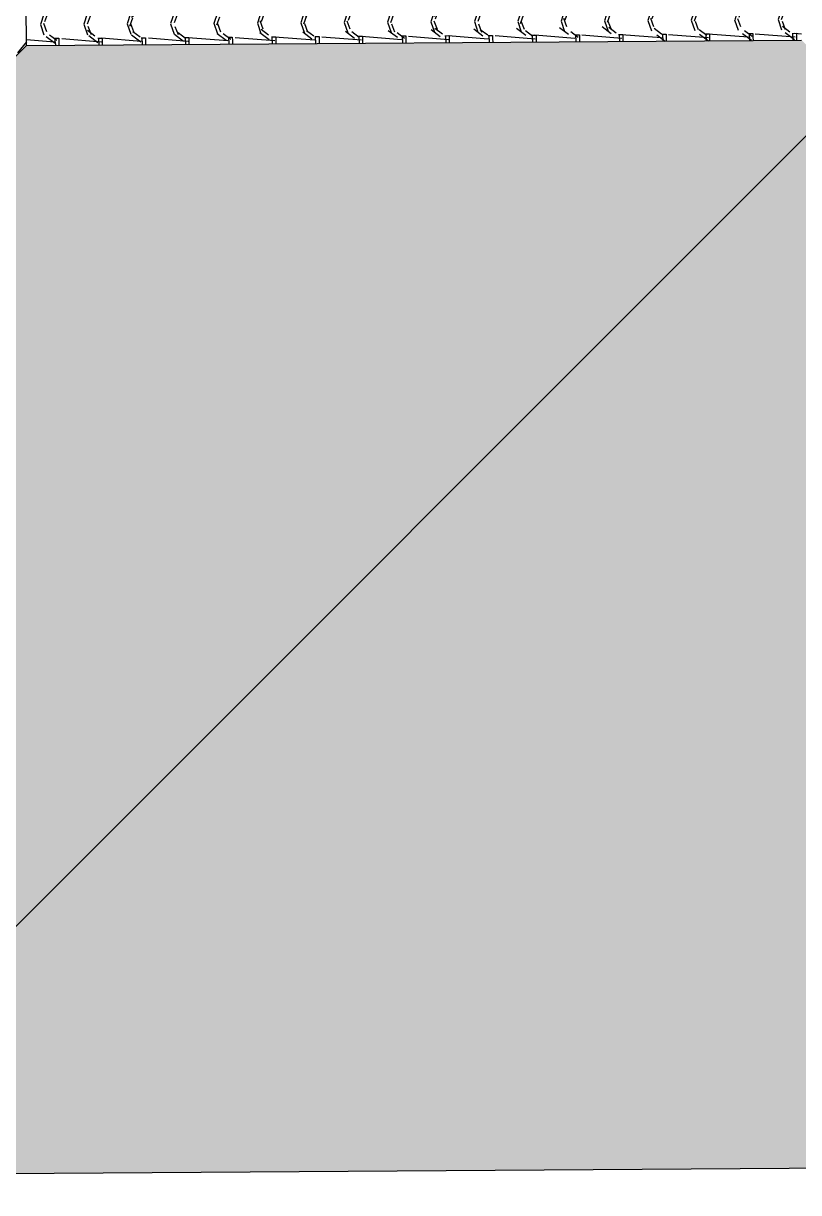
# Model space of a CAD drawing. Header units: millimetres. Extents: x 648844 to 649530, y 1246379 to 1246752.
# Drawn here: x 649249.815 to 649252.754, y 1246497.152 to 1246501.583 of the extents above; entities that cross this region are included whole.
import ezdxf

# ---------------------------------------------------------------- set-up
doc = ezdxf.new("R2010")
doc.units = ezdxf.units.MM
doc.header["$LTSCALE"] = 20
doc.header["$MEASUREMENT"] = 0
doc.layers.get('0').update_dxf_attribs({"linetype": 'CONTINUOUS'})
doc.layers.add('TECHO', color=30, linetype='CONTINUOUS')

# ---------------------------------------------------------------- blocks, each defined once
blk = doc.blocks.new('TEJA45')
at = {"layer": 'TECHO'}
for p, q in [((-4.381066017177957, 0.06124925080029442), (-4.346016502185769, 0.1029748036619225)), ((-4.381066017177965, 0.07500000000003837), (-4.381066017177972, -0.07499999999996376))]:
    blk.add_line(p, q, dxfattribs=at)

msp = doc.modelspace()

# ---------------------------------------------------------------- hatches: boundary and pattern name
h = msp.add_hatch()
h.set_pattern_fill('ANSI36', scale=20, style=0)
h.set_pattern_definition([(45, (-526.4316489867633, -3378.367883687839), (1.325825214724777, 4.861359120657514), [6.25, -1.25, 0, -1.25])])
h.paths.add_polyline_path([(649188.8489360636, 1246478.707731926), (649215.2214069526, 1246513.043391474), (649317.348885952, 1246513.661012395), (649322.291343771, 1246459.303611518), (649201.5072083384, 1246459.303611518)])
h.paths.add_polyline_path([(649253.0038721092, 1246474.230662723), (649282.477951251, 1246474.230662723), (649282.477951251, 1246479.656447173), (649253.0038721092, 1246479.656447173)], flags=24)
at = {"layer": 'TECHO'}
h = msp.add_hatch(dxfattribs=at)
h.set_pattern_fill('SPANTILE', color=9, scale=0.1644999999999999, angle=217.1028418474651, style=0, pattern_type=2)
h.set_pattern_definition([(355.4172889744198, (649195.3740314661, 1246519.746302448), (-1.975066199570816, 0.1511620645194069), [0.1519111439999999, -3.645866304499999]), (90.3869889744194, (649195.5254568995, 1246519.734164926), (0.1633851851194887, 0.1656073104771357), [0.01315999999999998, -0.1513399999999997]), (270.3869889744198, (649195.5375055367, 1246519.898750059), (-0.1633851851194887, -0.1656073104771356), [0.04605999999999978, -0.1184399999999995]), (180.3869889744199, (649195.5378166342, 1246519.85269111), (-0.1656073104771357, 0.1633851851194887), [0.01644999999999991, -0.1480499999999993]), (0.3869889744197917, (649195.5220780898, 1246519.747302405), (0.1656073104771357, -0.1633851851194887), [0.0164499999999999, -0.1480499999999992]), (270.3869889744198, (649195.5385277148, 1246519.747413511), (-0.1633851851194887, -0.1656073104771356), [0.01315999999999994, -0.1513399999999991]), (270.3869889744198, (649195.5243458368, 1246519.898661174), (-0.1633851851194887, -0.1656073104771356), [0.03289999999999978, -0.1315999999999991]), (185.3566889744199, (649195.5245680492, 1246519.865761924), (-1.972844093530089, -0.177827571147775), [0.1519111439999988, -3.645866304499981]), (217.6908889744199, (649195.5163432369, 1246519.86570637), (2.781994180391299, 2.157336977791443), [0.04342931599999981, -4.299495374999975]), (251.9520889744198, (649195.481976795, 1246519.839153648), (-0.1622738592939322, -0.3301036279902396), [0.04161553899999999, -0.4785790274999999]), (288.8218889744198, (649195.4690837499, 1246519.799585663), (-0.1667181109749463, 0.327881506180832), [0.04161553899999998, -0.4785790274999998]), (323.0830889744197, (649195.4825101043, 1246519.760195449), (2.81088177868626, -2.119560822842067), [0.0434293159999998, -4.299495374999974]), (250.1620889744198, (649195.4935470856, 1246519.83100661), (0.645764675940244, 1.813902535751343), [0.03330878249999998, -3.297562393999999]), (290.6118889744198, (649195.4822434501, 1246519.799674549), (0.6702080487953683, -1.805014015798013), [0.03330878249999986, -3.297562393999991]), (322.9815889744198, (649195.4939692888, 1246519.768498036), (2.149560619741764, -1.630520308698127), [0.03520448049999998, -3.485249162499999]), (217.7923889744199, (649195.5213670098, 1246519.852580003), (2.127339344049335, 1.659407921603779), [0.03520448049999998, -3.485249162499998])])
h.paths.add_polyline_path([(649249.8267179946, 1246501.500177434), (649252.764518948, 1246501.520020325), (649252.763505821, 1246501.670016904), (649249.8257048675, 1246501.650174013)])
h = msp.add_hatch(dxfattribs=at)
h.set_pattern_fill('SPANTILE', color=9, scale=0.2049999999999999, angle=127.102841847465, style=0, pattern_type=2)
h.set_pattern_definition([(275.3566889744198, (649195.9771856242, 1246482.726207655), (-0.2216088272662224, 2.458559508654517), [0.1893117599999991, -4.54348080499997]), (180.3869889744199, (649195.9948590882, 1246482.537722726), (-0.2036107170182078, -0.2063799309897434), [0.0163999999999999, -0.1885999999999992]), (0.3869889744197917, (649195.789974533, 1246482.519938493), (0.2036107170182078, 0.2063799309897434), [0.05739999999999978, -0.1475999999999991]), (90.3869889744194, (649195.8473732235, 1246482.520326183), (-0.2063799309897435, 0.2036107170182078), [0.02049999999999996, -0.1844999999999997]), (270.3869889744198, (649195.9784317701, 1246482.541711864), (0.2063799309897434, -0.2036107170182078), [0.02049999999999989, -0.1844999999999991]), (0.3869889744197917, (649195.9785702304, 1246482.521212331), (0.2036107170182078, 0.2063799309897434), [0.01639999999999989, -0.1885999999999991]), (0.3869889744197917, (649195.7898637644, 1246482.53633812), (0.2036107170182078, 0.2063799309897434), [0.04099999999999979, -0.1639999999999992]), (85.41728897441972, (649195.830862829, 1246482.53661504), (0.1883782566959183, 2.461328698553295), [0.1893117599999998, -4.543480804999994]), (53.08308897441972, (649195.8307935988, 1246482.546864807), (-2.641397985912605, -3.50292258134154), [0.05412163999999995, -5.358033749999993]), (18.82188897441987, (649195.863302083, 1246482.590135362), (0.4086061323226173, 0.2077642112453735), [0.05186130999999998, -0.5964054749999995]), (341.9520889744198, (649195.9123901916, 1246482.606867293), (-0.4113753418723352, 0.2022257820988214), [0.05186130999999999, -0.5964054749999996]), (307.6908889744199, (649195.9616998383, 1246482.590799973), (2.688474653174745, -3.466922838785508), [0.0541216399999999, -5.358033749999987]), (20.61188897441985, (649195.8736487719, 1246482.575854919), (-2.249409563760441, -0.8352136778300933), [0.04150942499999997, -4.109424259999996]), (340.1620889744198, (649195.9125009605, 1246482.590467667), (2.260486442729638, -0.8047523317188456), [0.04150942499999994, -4.109424259999993]), (307.7923889744198, (649195.9515469947, 1246482.57638107), (2.067955160661244, -2.651091583769688), [0.04387184499999994, -4.343319624999991]), (52.98158897441975, (649195.8472347623, 1246482.540825716), (-2.031955399897364, -2.678783751045966), [0.04387184499999998, -4.343319624999997])])
h.paths.add_polyline_path([(649249.8267179946, 1246501.500177434), (649245.5806896278, 1246497.196400825), (649257.068295558, 1246497.273991958), (649252.764518948, 1246501.520020325)])

# ---------------------------------------------------------------- linework, layer by layer
at = {"color": 9}
msp.add_lwpolyline([(649257.1743591547, 1246497.274708345), (649257.1155977865, 1246505.974509903), (649245.4158646603, 1246505.895485993), (649245.4746260288, 1246497.195684436), (649257.1743591556, 1246497.274708345)], dxfattribs=at)
at = {"layer": 'TECHO', "color": 9}
for q in [(649245.5806896278, 1246497.196400825), (649252.764518948, 1246501.520020325)]:
    msp.add_line((649249.8267179946, 1246501.500177434), q, dxfattribs=at)

# ---------------------------------------------------------------- block references
at = {"color": 9, "rotation": 180.3869889743034}
msp.add_blockref('TEJA45', (649245.4452453447, 1246501.545585214), dxfattribs=at)

doc.saveas('drawing.dxf')
